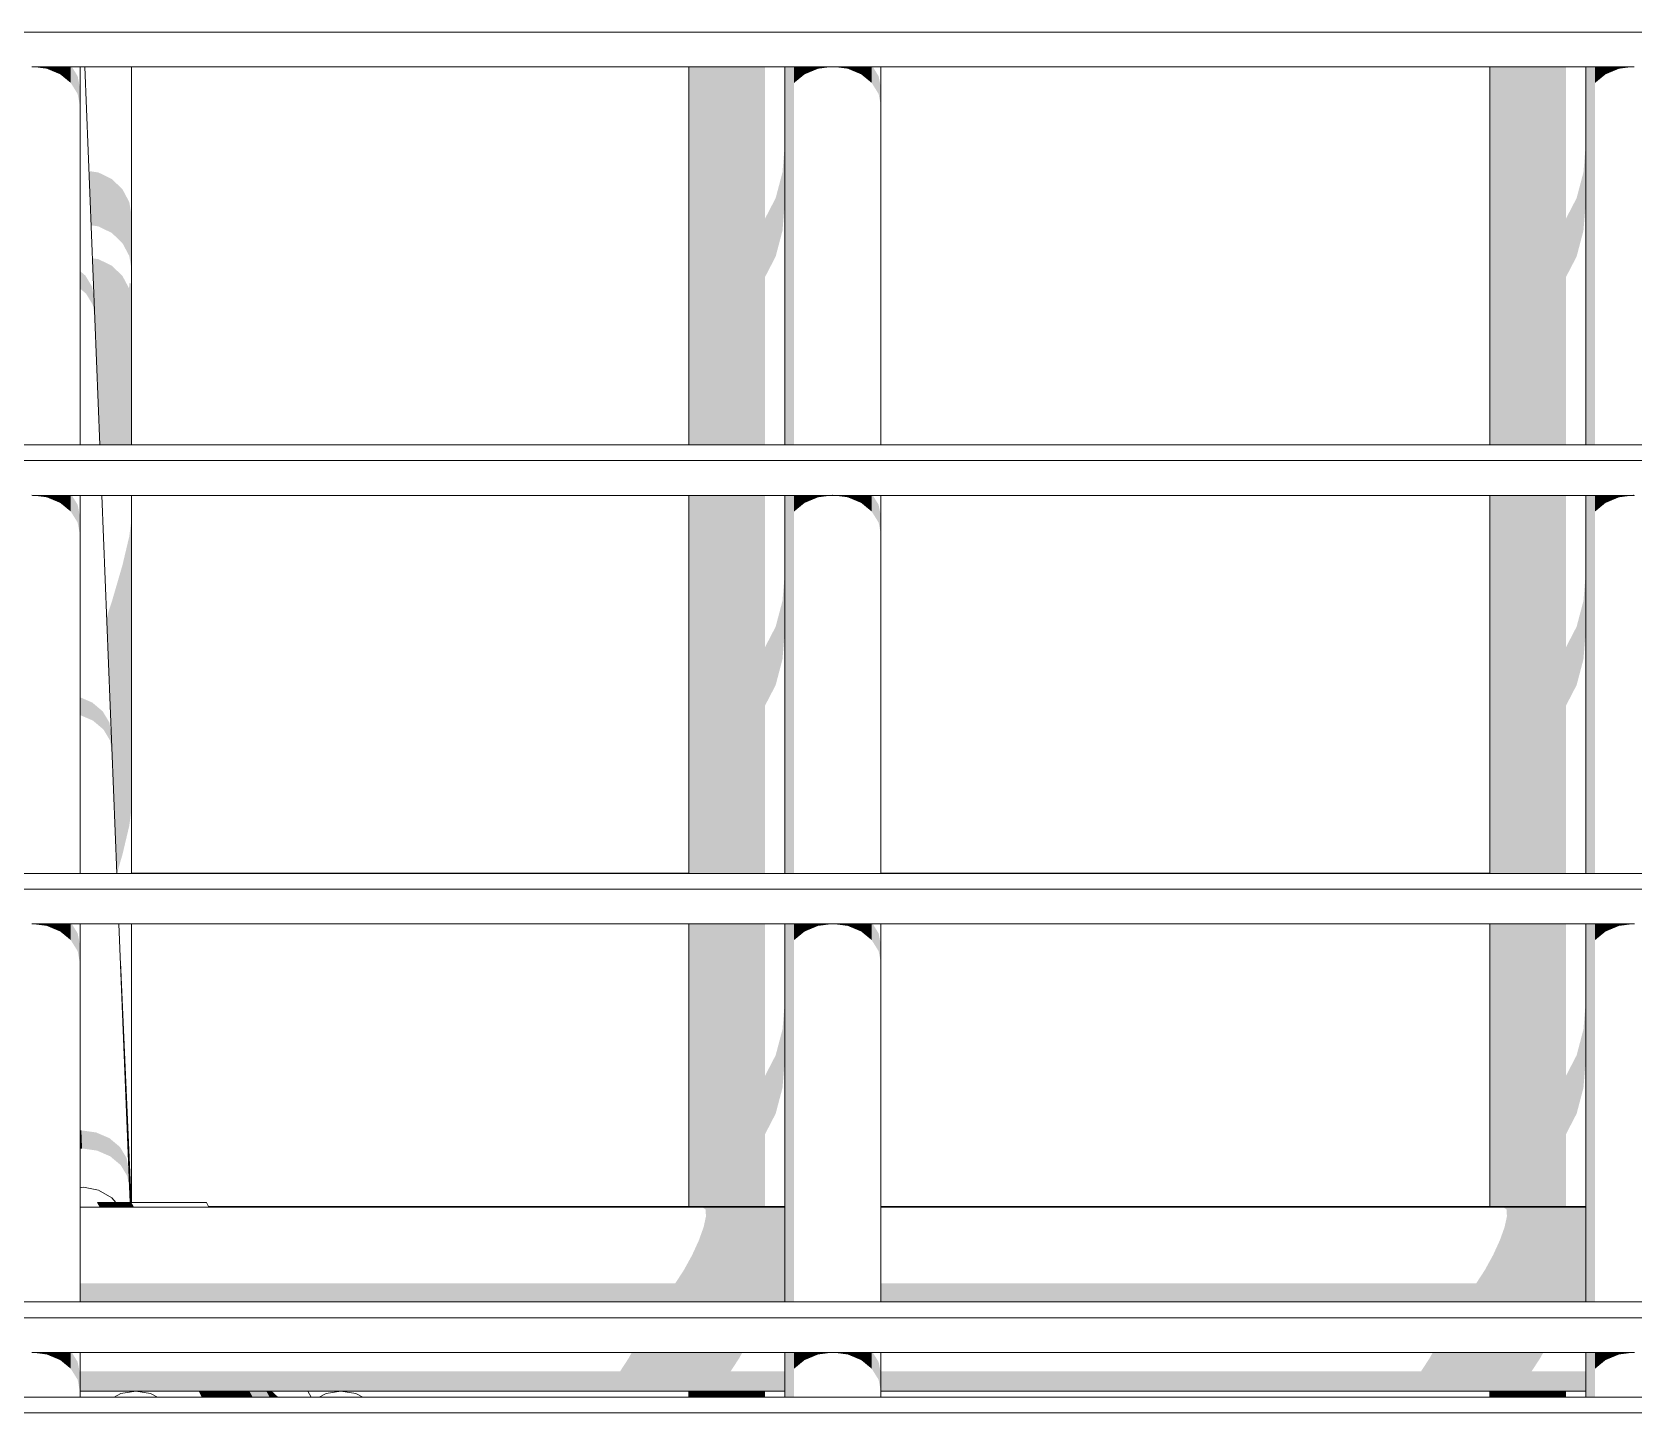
# Model space of a CAD drawing. Header units: millimetres. Extents: x -71878 to 121433, y -67383 to 83273.
# Drawn here: x 71840 to 73840, y -45549 to -43824 of the extents above; entities that cross this region are included whole.
import ezdxf

# ---------------------------------------------------------------- set-up
doc = ezdxf.new("R2010")
doc.units = ezdxf.units.MM
doc.header["$MEASUREMENT"] = 0
for name, color, linetype, lineweight in [('COLUMNAS_Pluma_Nº__1', 7, 'Continuous', 0), ('ENTIRADO_Pluma_Nº__21', 7, 'Continuous', 5), ('Vigas_Pluma_Nº__21', 7, 'Continuous', 5)]:
    doc.layers.add(name, color=color, linetype=linetype, lineweight=lineweight)
doc.layers.add('COLUMNAS_Pluma_Nº__3', color=7, linetype='Continuous', lineweight=0, true_color=0x646464)
doc.layers.add('Vigas_Pluma_Nº__3', color=7, linetype='Continuous', lineweight=0, true_color=0x646464)

msp = doc.modelspace()

# ---------------------------------------------------------------- hatches: boundary and pattern name
at = {"layer": 'COLUMNAS_Pluma_Nº__3', "linetype": 'Continuous', "lineweight": 0, "true_color": 0x191919}
for points in [[(71913.491, -44065.478), (71922.484, -44066.846), (71922.484, -43999.499), (71910.803, -43997.723)], [(71922.484, -44066.846), (71939.211, -44075.028), (71939.211, -44007.681), (71922.484, -43999.499)], [(71939.211, -44007.681), (71939.211, -44075.028), (71952.484, -44087.771), (71952.484, -44020.424)], [(71952.484, -44087.771), (71961.007, -44103.829), (71961.007, -44036.482), (71952.484, -44020.424)], [(71961.007, -44103.829), (71963.943, -44121.629), (71963.943, -44054.282), (71961.007, -44036.482)], [(71922.484, -44292.158), (71922.484, -44107.796), (71915.126, -44106.677)], [(71922.484, -44292.157), (71924.367, -44339.609), (71939.211, -44339.609), (71939.211, -44115.977), (71922.484, -44107.796)], [(71939.211, -44339.609), (71952.485, -44339.609), (71952.484, -44128.721), (71939.211, -44115.977)], [(71952.484, -44339.609), (71961.007, -44339.609), (71961.007, -44141.062), (71960.555, -44143.927), (71952.484, -44128.721)], [(71961.007, -44339.609), (71963.943, -44339.609), (71963.943, -44140.456), (71963.055, -44138.259), (71961.311, -44137.238), (71961.007, -44141.062)], [(71963.943, -44402.863), (71963.535, -44402.863), (71963.943, -44405.341)], [(71961.007, -44453.986), (71961.007, -44815.515), (71963.943, -44792.646), (71963.943, -44431.118)], [(71952.484, -44851.531), (71961.007, -44815.515), (71961.007, -44453.986), (71952.484, -44490.003)], [(71939.211, -44713.741), (71945.61, -44875.032), (71945.649, -44875.032), (71952.484, -44851.531), (71952.484, -44490.003), (71939.211, -44535.642)], [(71939.211, -44713.741), (71939.211, -44535.642), (71932.904, -44554.793)], [(71923.276, -45286.119), (71921.511, -45286.119), (71924.679, -45292.02), (71926.444, -45292.02)], [(71931.516, -45286.119), (71923.276, -45286.119), (71926.444, -45292.02), (71934.685, -45292.02)], [(71945.425, -45286.119), (71931.516, -45286.119), (71934.685, -45292.02), (71948.594, -45292.02)], [(71945.425, -45286.119), (71948.594, -45292.02), (71966.81, -45292.02), (71963.641, -45286.119)], [(72048.147, -45521.985), (72052.085, -45529.319), (72053.85, -45529.319), (72049.912, -45521.985)], [(72049.912, -45521.985), (72053.851, -45529.319), (72062.091, -45529.319), (72058.153, -45521.985)], [(72072.062, -45521.985), (72058.153, -45521.985), (72062.091, -45529.319), (72076, -45529.319)], [(72072.062, -45521.985), (72076, -45529.319), (72094.216, -45529.319), (72090.278, -45521.985)], [(72111.017, -45521.985), (72090.278, -45521.985), (72094.216, -45529.319), (72114.955, -45529.319)], [(72111.017, -45521.985), (72114.955, -45529.319), (72136.189, -45529.319), (72132.251, -45521.985)], [(72132.251, -45521.985), (72136.189, -45529.319), (72146.941, -45529.319), (72138.967, -45521.985)], [(72183.881, -45521.985), (72184.654, -45523.249), (72183.975, -45521.985)]]:
    msp.add_hatch(color=250, dxfattribs=at).paths.add_polyline_path(points)
at = {"layer": 'Vigas_Pluma_Nº__3', "linetype": 'Continuous', "lineweight": 0, "true_color": 0x191919}
for points in [[(71839.942, -43867.44), (71858.004, -43869.787), (71858.004, -43867.44)], [(71858.004, -43869.787), (71874.73, -43876.778), (71874.73, -43867.44), (71858.004, -43867.44)], [(71874.73, -43876.778), (71888.004, -43887.667), (71888.004, -43867.44), (71874.73, -43867.44)], [(71888.004, -43867.44), (71888.004, -43887.667), (71896.526, -43901.388), (71896.526, -43879.152), (71889.251, -43867.44)], [(71896.526, -43901.388), (71899.463, -43916.598), (71899.463, -43894.362), (71896.526, -43879.152)], [(72659.463, -44339.609), (72662.399, -44339.609), (72662.399, -43867.44), (72659.463, -43867.44)], [(72662.399, -44339.609), (72670.922, -44339.609), (72670.922, -43867.44), (72662.399, -43867.44)], [(72670.922, -44339.609), (72684.196, -44339.609), (72684.195, -43867.44), (72670.922, -43867.44)], [(72684.195, -44339.609), (72700.922, -44339.609), (72700.922, -43867.44), (72684.195, -43867.44)], [(72719.463, -43867.44), (72700.922, -43867.44), (72700.922, -44339.609), (72719.463, -44339.609)], [(72738.004, -43867.44), (72719.463, -43867.44), (72719.463, -44339.609), (72738.004, -44339.609)], [(72754.73, -43867.44), (72738.004, -43867.44), (72738.004, -44339.609), (72754.73, -44339.609)], [(72782.399, -43867.44), (72779.463, -43867.44), (72779.463, -44339.609), (72782.399, -44339.609)], [(72782.399, -43867.44), (72782.399, -44339.609), (72790.922, -44339.609), (72790.922, -43867.44)], [(72790.921, -43887.667), (72804.195, -43876.778), (72804.195, -43867.44), (72790.922, -43867.44)], [(72804.195, -43876.778), (72820.921, -43869.787), (72820.922, -43867.44), (72804.195, -43867.44)], [(72820.922, -43869.787), (72838.984, -43867.44), (72820.922, -43867.44)], [(72839.941, -43867.44), (72858.004, -43869.787), (72858.004, -43867.44)], [(72858.004, -43869.787), (72874.73, -43876.778), (72874.73, -43867.44), (72858.004, -43867.44)], [(72874.73, -43876.778), (72888.004, -43887.667), (72888.004, -43867.44), (72874.73, -43867.44)], [(72888.004, -43867.44), (72888.004, -43887.667), (72896.526, -43901.388), (72896.526, -43879.152), (72889.251, -43867.44)], [(72896.526, -43901.388), (72899.463, -43916.598), (72899.463, -43894.362), (72896.526, -43879.152)], [(73659.463, -44339.609), (73662.399, -44339.609), (73662.399, -43867.44), (73659.463, -43867.44)], [(73670.922, -43867.44), (73662.399, -43867.44), (73662.399, -44339.609), (73670.922, -44339.609)], [(73684.195, -43867.44), (73670.922, -43867.44), (73670.922, -44339.609), (73684.195, -44339.609)], [(73700.922, -43867.44), (73684.195, -43867.44), (73684.195, -44339.609), (73700.922, -44339.609)], [(73719.463, -43867.44), (73700.922, -43867.44), (73700.922, -44339.609), (73719.463, -44339.609)], [(73738.004, -43867.44), (73719.463, -43867.44), (73719.463, -44339.609), (73738.004, -44339.609)], [(73754.73, -43867.44), (73738.004, -43867.44), (73738.004, -44339.609), (73754.73, -44339.609)], [(73782.399, -43867.44), (73779.463, -43867.44), (73779.463, -44339.609), (73782.399, -44339.609)], [(73782.399, -44339.609), (73790.922, -44339.609), (73790.922, -43867.44), (73782.399, -43867.44)], [(73790.921, -43887.667), (73804.195, -43876.778), (73804.195, -43867.44), (73790.922, -43867.44)], [(73804.195, -43876.778), (73820.922, -43869.787), (73820.922, -43867.44), (73804.195, -43867.44)], [(73820.922, -43867.44), (73820.922, -43869.787), (73838.984, -43867.44)], [(72779.463, -43963.393), (72776.526, -43999.191), (72776.526, -44072.137), (72779.463, -44036.338)], [(73779.463, -43963.393), (73776.526, -43999.192), (73776.526, -44072.137), (73779.463, -44036.338)], [(72776.526, -43999.191), (72768.004, -44031.486), (72768.004, -44104.432), (72776.526, -44072.137)], [(73776.526, -43999.191), (73768.004, -44031.486), (73768.004, -44104.432), (73776.526, -44072.137)], [(72768.003, -44031.486), (72754.73, -44057.115), (72754.73, -44130.061), (72768.004, -44104.432)], [(73768.004, -44031.486), (73754.73, -44057.115), (73754.73, -44130.061), (73768.004, -44104.432)], [(71899.463, -44144.484), (71907.043, -44150.854), (71906.146, -44128.248), (71899.463, -44122.632)], [(71906.146, -44128.248), (71907.043, -44150.854), (71915.341, -44164.643), (71914.445, -44142.037)], [(71915.341, -44164.643), (71918.029, -44179.866), (71917.132, -44157.26), (71914.445, -44142.037)], [(71840.061, -44402.863), (71858.004, -44405.194), (71858.004, -44402.863)], [(71858.004, -44405.194), (71874.73, -44412.185), (71874.73, -44402.863), (71858.004, -44402.863)], [(71874.73, -44412.185), (71888.004, -44423.074), (71888.004, -44402.863), (71874.73, -44402.863)], [(71888.004, -44402.863), (71888.004, -44423.074), (71896.526, -44436.795), (71896.526, -44414.559), (71889.261, -44402.863)], [(71896.526, -44436.795), (71899.463, -44452.005), (71899.463, -44429.769), (71896.526, -44414.559)], [(72659.463, -44402.863), (72659.463, -44875.032), (72662.399, -44875.032), (72662.399, -44402.863)], [(72662.399, -44402.863), (72662.399, -44875.032), (72670.922, -44875.032), (72670.922, -44402.863)], [(72670.922, -44402.863), (72670.922, -44875.032), (72684.196, -44875.032), (72684.195, -44402.863)], [(72684.195, -44402.863), (72684.195, -44875.032), (72700.922, -44875.032), (72700.922, -44402.863)], [(72700.922, -44402.863), (72700.922, -44875.032), (72719.463, -44875.032), (72719.463, -44402.863)], [(72719.463, -44402.863), (72719.463, -44875.032), (72738.004, -44875.032), (72738.004, -44402.863)], [(72738.004, -44402.863), (72738.004, -44875.032), (72754.73, -44875.032), (72754.73, -44402.863)], [(72779.463, -44402.863), (72779.463, -44875.032), (72782.399, -44875.032), (72782.399, -44402.863)], [(72790.922, -44402.863), (72782.399, -44402.863), (72782.399, -44875.032), (72790.922, -44875.032)], [(72790.921, -44423.074), (72804.195, -44412.185), (72804.195, -44402.863), (72790.922, -44402.863)], [(72804.195, -44412.185), (72820.921, -44405.194), (72820.922, -44402.863), (72804.195, -44402.863)], [(72820.922, -44405.194), (72838.864, -44402.863), (72820.922, -44402.863)], [(72858.004, -44402.863), (72840.061, -44402.863), (72858.004, -44405.194)], [(72858.004, -44405.194), (72874.73, -44412.185), (72874.73, -44402.863), (72858.004, -44402.863)], [(72874.73, -44412.185), (72888.004, -44423.074), (72888.004, -44402.863), (72874.73, -44402.863)], [(72888.004, -44402.863), (72888.004, -44423.074), (72896.526, -44436.795), (72896.526, -44414.559), (72889.261, -44402.863)], [(72896.526, -44436.795), (72899.463, -44452.005), (72899.463, -44429.769), (72896.526, -44414.559)], [(73659.463, -44402.863), (73659.463, -44875.032), (73662.399, -44875.032), (73662.399, -44402.863)], [(73662.399, -44402.863), (73662.399, -44875.032), (73670.922, -44875.032), (73670.922, -44402.863)], [(73670.922, -44402.863), (73670.922, -44875.032), (73684.195, -44875.032), (73684.195, -44402.863)], [(73684.195, -44402.863), (73684.195, -44875.032), (73700.922, -44875.032), (73700.922, -44402.863)], [(73700.922, -44402.863), (73700.922, -44875.032), (73719.463, -44875.032), (73719.463, -44402.863)], [(73738.004, -44402.863), (73719.463, -44402.863), (73719.463, -44875.032), (73738.004, -44875.032)], [(73738.004, -44402.863), (73738.004, -44875.032), (73754.73, -44875.032), (73754.73, -44402.863)], [(73779.463, -44402.863), (73779.463, -44875.032), (73782.399, -44875.032), (73782.399, -44402.863)], [(73782.399, -44875.032), (73790.922, -44875.032), (73790.922, -44402.863), (73782.399, -44402.863)], [(73790.922, -44423.074), (73804.195, -44412.185), (73804.195, -44402.863), (73790.922, -44402.863)], [(73804.195, -44412.185), (73820.922, -44405.194), (73820.922, -44402.863), (73804.195, -44402.863)], [(73820.922, -44405.194), (73838.864, -44402.863), (73820.922, -44402.863)], [(72779.463, -44498.799), (72776.526, -44534.598), (72776.526, -44607.544), (72779.463, -44571.745)], [(73779.463, -44498.799), (73776.526, -44534.598), (73776.526, -44607.544), (73779.463, -44571.745)], [(72776.526, -44534.598), (72768.004, -44566.893), (72768.004, -44639.838), (72776.526, -44607.544)], [(73776.526, -44534.598), (73768.004, -44566.893), (73768.004, -44639.838), (73776.526, -44607.544)], [(72768.004, -44566.892), (72754.73, -44592.522), (72754.73, -44665.467), (72768.004, -44639.838)], [(73768.004, -44639.838), (73768.004, -44566.893), (73754.729, -44592.522), (73754.73, -44665.467)], [(71899.463, -44677.242), (71915.541, -44684.157), (71914.644, -44661.551), (71899.463, -44655.022)], [(71915.541, -44684.157), (71928.638, -44695.162), (71927.741, -44672.557), (71914.644, -44661.551)], [(71928.638, -44695.162), (71936.937, -44708.951), (71936.04, -44686.345), (71927.741, -44672.556)], [(71936.937, -44708.951), (71939.624, -44724.174), (71938.728, -44701.568), (71936.04, -44686.345)], [(71840.181, -44938.285), (71858.004, -44940.601), (71858.004, -44938.285)], [(71858.004, -44940.601), (71874.73, -44947.592), (71874.73, -44938.285), (71858.004, -44938.285)], [(71874.73, -44947.592), (71888.004, -44958.481), (71888.004, -44938.285), (71874.73, -44938.285)], [(71888.004, -44938.285), (71888.004, -44958.481), (71896.526, -44972.202), (71896.526, -44949.966), (71889.271, -44938.285)], [(72662.399, -44938.285), (72659.463, -44938.285), (72659.463, -45291.333), (72662.399, -45291.333)], [(72670.922, -44938.285), (72662.399, -44938.285), (72662.399, -45291.333), (72670.922, -45291.333)], [(72670.922, -44938.285), (72670.922, -45291.333), (72684.195, -45291.333), (72684.195, -44938.285)], [(72684.195, -45291.333), (72700.922, -45291.333), (72700.922, -44938.285), (72684.195, -44938.285)], [(72700.922, -44938.285), (72700.922, -45291.333), (72719.463, -45291.333), (72719.463, -44938.285)], [(72719.463, -44938.285), (72719.463, -45291.333), (72738.004, -45291.333), (72738.004, -44938.285)], [(72738.004, -44938.285), (72738.004, -45291.333), (72754.73, -45291.333), (72754.73, -44938.285)], [(72779.463, -44938.285), (72779.463, -45410.455), (72782.399, -45410.455), (72782.399, -44938.285)], [(72790.922, -44938.285), (72782.399, -44938.285), (72782.399, -45410.455), (72790.922, -45410.455)], [(72790.921, -44958.481), (72804.196, -44947.592), (72804.195, -44938.285), (72790.922, -44938.285)], [(72804.195, -44947.592), (72820.921, -44940.601), (72820.922, -44938.285), (72804.195, -44938.285)], [(72820.921, -44940.601), (72838.744, -44938.285), (72820.922, -44938.285)], [(72840.181, -44938.285), (72858.004, -44940.601), (72858.004, -44938.285)], [(72858.004, -44940.601), (72874.73, -44947.592), (72874.73, -44938.285), (72858.004, -44938.285)], [(72874.73, -44947.592), (72888.004, -44958.481), (72888.004, -44938.285), (72874.73, -44938.285)], [(72888.004, -44938.285), (72888.004, -44958.481), (72896.526, -44972.202), (72896.526, -44949.966), (72889.271, -44938.285)], [(73659.463, -44938.285), (73659.463, -45291.333), (73662.399, -45291.333), (73662.399, -44938.285)], [(73670.922, -44938.285), (73662.399, -44938.285), (73662.399, -45291.333), (73670.922, -45291.333)], [(73684.195, -44938.285), (73670.922, -44938.285), (73670.922, -45291.333), (73684.195, -45291.333)], [(73684.195, -44938.285), (73684.195, -45291.333), (73700.922, -45291.333), (73700.922, -44938.285)], [(73700.922, -44938.285), (73700.922, -45291.333), (73719.463, -45291.333), (73719.463, -44938.285)], [(73719.463, -44938.285), (73719.463, -45291.333), (73738.004, -45291.333), (73738.004, -44938.285)], [(73738.004, -44938.285), (73738.004, -45291.333), (73754.73, -45291.333), (73754.73, -44938.285)], [(73782.399, -44938.285), (73779.463, -44938.285), (73779.463, -45410.455), (73782.399, -45410.455)], [(73782.399, -44938.285), (73782.399, -45410.455), (73790.922, -45410.455), (73790.922, -44938.285)], [(73790.921, -44958.481), (73804.195, -44947.592), (73804.195, -44938.285), (73790.922, -44938.285)], [(73804.195, -44947.592), (73820.922, -44940.601), (73820.922, -44938.285), (73804.195, -44938.285)], [(73820.922, -44938.285), (73820.921, -44940.601), (73838.744, -44938.285)], [(71896.526, -44972.202), (71899.463, -44987.412), (71899.463, -44965.176), (71896.526, -44949.966)], [(72896.526, -44972.202), (72899.463, -44987.412), (72899.463, -44965.176), (72896.526, -44949.966)], [(72779.463, -45034.205), (72776.526, -45070.004), (72776.526, -45142.95), (72779.463, -45107.151)], [(73779.463, -45107.151), (73779.463, -45034.205), (73776.526, -45070.004), (73776.526, -45142.95)], [(72776.526, -45142.95), (72776.526, -45070.004), (72768.004, -45102.299), (72768.004, -45175.245)], [(73776.526, -45070.004), (73768.004, -45102.299), (73768.004, -45175.245), (73776.526, -45142.95)], [(72768.004, -45175.245), (72768.004, -45102.299), (72754.73, -45127.928), (72754.73, -45200.873)], [(73768.003, -45102.299), (73754.73, -45127.928), (73754.73, -45200.874), (73768.003, -45175.245)], [(71899.463, -45219.043), (71902.019, -45218.736), (71901.122, -45196.131), (71899.463, -45196.33)], [(71901.122, -45196.131), (71902.019, -45218.736), (71920.523, -45221.321), (71919.626, -45198.715)], [(71920.523, -45221.321), (71937.136, -45228.465), (71936.239, -45205.86), (71919.626, -45198.715)], [(71937.136, -45228.465), (71950.233, -45239.471), (71949.336, -45216.865), (71936.239, -45205.859)], [(71950.233, -45239.471), (71958.532, -45253.26), (71957.635, -45230.654), (71949.336, -45216.865)], [(71958.532, -45253.26), (71961.22, -45268.483), (71960.323, -45245.877), (71957.635, -45230.654)], [(72398.086, -45291.333), (72394.336, -45292.02), (72597.414, -45292.02), (72601.164, -45291.333)], [(72680.468, -45294.957), (72779.463, -45294.957), (72779.463, -45292.02), (72676.615, -45292.02)], [(72680.984, -45303.479), (72779.463, -45303.479), (72779.463, -45294.957), (72680.468, -45294.957)], [(73398.086, -45291.333), (73394.335, -45292.02), (73597.414, -45292.02), (73601.164, -45291.333)], [(73676.615, -45292.02), (73680.468, -45294.957), (73779.463, -45294.957), (73779.463, -45292.02)], [(73680.984, -45303.479), (73779.463, -45303.479), (73779.463, -45294.957), (73680.468, -45294.957)], [(72672.139, -45333.479), (72779.463, -45333.479), (72779.463, -45316.753), (72678.114, -45316.753)], [(72680.984, -45303.479), (72678.114, -45316.753), (72779.463, -45316.753), (72779.463, -45303.479)], [(73678.115, -45316.753), (73672.139, -45333.479), (73779.463, -45333.479), (73779.463, -45316.753)], [(73678.114, -45316.753), (73779.463, -45316.753), (73779.463, -45303.479), (73680.984, -45303.479)], [(72672.139, -45333.479), (72663.643, -45352.02), (72779.463, -45352.02), (72779.463, -45333.479)], [(73663.643, -45352.02), (73779.463, -45352.02), (73779.463, -45333.479), (73672.139, -45333.479)], [(72663.643, -45352.02), (72653.458, -45370.561), (72779.463, -45370.561), (72779.463, -45352.02)], [(73653.458, -45370.561), (73779.463, -45370.561), (73779.463, -45352.02), (73663.643, -45352.02)], [(72642.582, -45387.287), (72779.463, -45387.287), (72779.463, -45370.561), (72653.458, -45370.561)], [(73642.581, -45387.287), (73779.463, -45387.287), (73779.463, -45370.561), (73653.459, -45370.561)], [(72779.463, -45387.287), (71899.463, -45387.287), (71899.463, -45400.561), (72779.463, -45400.561)], [(72899.463, -45400.561), (73779.463, -45400.561), (73779.463, -45387.287), (72899.463, -45387.287)], [(72779.463, -45400.561), (71899.463, -45400.561), (71899.463, -45409.084), (72779.463, -45409.083)], [(72779.463, -45409.084), (71899.463, -45409.084), (71899.463, -45410.455), (72779.463, -45410.455)], [(72899.463, -45409.084), (73779.463, -45409.084), (73779.463, -45400.561), (72899.463, -45400.561)], [(72899.463, -45410.455), (73779.463, -45410.455), (73779.463, -45409.084), (72899.463, -45409.084)], [(71840.301, -45473.708), (71858.004, -45476.008), (71858.004, -45473.708)], [(71858.004, -45476.008), (71874.73, -45483), (71874.73, -45473.708), (71858.004, -45473.708)], [(71874.73, -45482.999), (71888.004, -45493.889), (71888.004, -45473.708), (71874.73, -45473.708)], [(71888.004, -45473.708), (71888.004, -45493.889), (71896.526, -45507.61), (71896.526, -45485.374), (71889.28, -45473.708)], [(72588.322, -45473.708), (72584.577, -45480.526), (72722.574, -45480.525), (72726.319, -45473.708)], [(72782.399, -45473.708), (72779.463, -45473.708), (72779.463, -45529.319), (72782.399, -45529.319)], [(72782.399, -45473.708), (72782.399, -45529.319), (72790.922, -45529.319), (72790.922, -45473.708)], [(72790.922, -45473.708), (72790.922, -45493.889), (72804.195, -45483), (72804.195, -45473.708)], [(72804.195, -45483), (72820.922, -45476.008), (72820.922, -45473.708), (72804.195, -45473.708)], [(72820.922, -45476.008), (72838.624, -45473.708), (72820.922, -45473.708)], [(72840.301, -45473.708), (72858.004, -45476.008), (72858.004, -45473.708)], [(72858.004, -45476.008), (72874.73, -45483), (72874.73, -45473.708), (72858.004, -45473.708)], [(72874.73, -45482.999), (72888.004, -45493.889), (72888.004, -45473.708), (72874.73, -45473.708)], [(72888.004, -45473.708), (72888.004, -45493.889), (72896.526, -45507.609), (72896.526, -45485.373), (72889.28, -45473.708)], [(73588.322, -45473.708), (73584.577, -45480.526), (73722.574, -45480.526), (73726.319, -45473.708)], [(73782.399, -45473.708), (73779.463, -45473.708), (73779.463, -45529.319), (73782.399, -45529.319)], [(73790.922, -45473.708), (73782.399, -45473.708), (73782.399, -45529.319), (73790.922, -45529.319)], [(73790.921, -45493.889), (73804.195, -45483), (73804.195, -45473.708), (73790.922, -45473.708)], [(73804.195, -45473.708), (73804.195, -45483), (73820.922, -45476.008), (73820.922, -45473.708)], [(73820.922, -45473.708), (73820.922, -45476.008), (73838.624, -45473.708)], [(71896.526, -45507.61), (71899.463, -45522.819), (71899.463, -45500.583), (71896.526, -45485.374)], [(71899.463, -45510.526), (72779.463, -45510.526), (72779.463, -45497.252), (71899.463, -45497.252)], [(72573.7, -45497.252), (72711.697, -45497.252), (72722.573, -45480.526), (72584.577, -45480.526)], [(72896.526, -45507.61), (72899.463, -45522.82), (72899.463, -45500.584), (72896.526, -45485.374)], [(72899.463, -45497.252), (72899.463, -45510.526), (73779.463, -45510.526), (73779.463, -45497.252)], [(73573.7, -45497.252), (73711.697, -45497.251), (73722.574, -45480.525), (73584.577, -45480.526)], [(71899.463, -45519.048), (72779.463, -45519.048), (72779.463, -45510.526), (71899.463, -45510.526)], [(71899.463, -45519.048), (71899.463, -45521.984), (72779.463, -45521.985), (72779.463, -45519.048)], [(72899.463, -45519.048), (73779.463, -45519.048), (73779.463, -45510.526), (72899.463, -45510.526)], [(72899.463, -45519.048), (72899.463, -45521.984), (73779.463, -45521.984), (73779.463, -45519.048)], [(72662.399, -45521.985), (72659.463, -45521.985), (72659.463, -45529.319), (72662.399, -45529.319)], [(72662.399, -45529.319), (72670.922, -45529.319), (72670.922, -45521.985), (72662.399, -45521.985)], [(72670.922, -45521.985), (72670.922, -45529.319), (72684.196, -45529.319), (72684.195, -45521.985)], [(72684.195, -45521.985), (72684.195, -45529.319), (72700.922, -45529.319), (72700.922, -45521.985)], [(72700.922, -45529.319), (72719.463, -45529.319), (72719.463, -45521.985), (72700.922, -45521.985)], [(72738.004, -45521.985), (72719.463, -45521.985), (72719.463, -45529.319), (72738.004, -45529.319)], [(72738.004, -45529.319), (72754.73, -45529.319), (72754.73, -45521.985), (72738.004, -45521.985)], [(73659.463, -45529.319), (73662.399, -45529.319), (73662.399, -45521.984), (73659.463, -45521.984)], [(73662.399, -45529.319), (73670.922, -45529.319), (73670.922, -45521.985), (73662.399, -45521.985)], [(73670.922, -45529.319), (73684.195, -45529.319), (73684.195, -45521.984), (73670.922, -45521.984)], [(73700.922, -45521.985), (73684.195, -45521.985), (73684.195, -45529.319), (73700.922, -45529.319)], [(73700.922, -45529.319), (73719.463, -45529.319), (73719.463, -45521.985), (73700.922, -45521.985)], [(73719.463, -45529.319), (73738.004, -45529.319), (73738.004, -45521.985), (73719.463, -45521.985)], [(73754.73, -45521.985), (73738.004, -45521.985), (73738.004, -45529.319), (73754.73, -45529.319)]]:
    msp.add_hatch(color=250, dxfattribs=at).paths.add_polyline_path(points)

# ---------------------------------------------------------------- linework, layer by layer
at = {"layer": 'COLUMNAS_Pluma_Nº__1', "linetype": 'Continuous'}
for p, q in [((71963.943, -43867.44), (71963.943, -44339.609)), ((71963.943, -44402.863), (71963.943, -44875.032)), ((71963.943, -44938.285), (71963.943, -45286.119)), ((71950.016, -44986.084), (71963.213, -45286.119)), ((71921.511, -45286.119), (71923.276, -45286.119)), ((71924.679, -45292.02), (71921.511, -45286.119)), ((71923.276, -45286.119), (71931.516, -45286.119)), ((71931.516, -45286.119), (71945.425, -45286.119)), ((71945.425, -45286.119), (71963.641, -45286.119)), ((71963.641, -45286.119), (71984.381, -45286.119)), ((71984.381, -45286.119), (72005.614, -45286.119)), ((72005.614, -45286.119), (72025.263, -45286.119)), ((72025.263, -45286.119), (72041.404, -45286.119)), ((72041.404, -45286.119), (72052.456, -45286.119)), ((72052.456, -45286.119), (72057.338, -45286.119)), ((72060.507, -45292.02), (72057.338, -45286.119)), ((72052.085, -45529.319), (72048.147, -45521.985)), ((72187.913, -45529.319), (72183.975, -45521.985))]:
    msp.add_line(p, q, dxfattribs=at)
at = {"layer": 'ENTIRADO_Pluma_Nº__21', "linetype": 'Continuous'}
for p, q in [((66676.181, -43824.017), (83302.779, -43824.017)), ((71839.834, -43867.44), (72839.091, -43867.44)), ((72839.942, -43867.44), (73839.091, -43867.44)), ((66888.057, -44339.609), (83090.902, -44339.609)), ((71963.943, -44339.527), (72659.463, -44339.527)), ((72839.422, -44339.527), (72839.503, -44339.527)), ((72899.463, -44339.527), (73659.463, -44339.527)), ((73839.422, -44339.527), (73839.503, -44339.527)), ((66888.057, -44359.44), (83090.902, -44359.44)), ((71839.954, -44402.863), (72838.864, -44402.863)), ((72839.954, -44402.863), (73838.864, -44402.863)), ((67099.934, -44875.032), (82879.026, -44875.032)), ((71963.943, -44874.933), (72659.463, -44874.933)), ((72899.463, -44874.933), (73659.463, -44874.933)), ((67099.934, -44894.863), (82879.026, -44894.863)), ((71840.073, -44938.285), (72838.852, -44938.285)), ((72840.073, -44938.285), (73838.852, -44938.285)), ((67311.81, -45410.455), (82667.15, -45410.455)), ((67311.81, -45430.285), (82667.15, -45430.285)), ((71840.301, -45473.708), (72838.732, -45473.708)), ((72840.193, -45473.708), (73838.732, -45473.708)), ((67358.909, -45529.319), (82620.051, -45529.319)), ((67358.909, -45549.15), (82620.051, -45549.15))]:
    msp.add_line(p, q, dxfattribs=at)
at = {"layer": 'Vigas_Pluma_Nº__21', "linetype": 'Continuous'}
for p, q in [((71839.942, -43867.44), (71839.463, -43867.374)), ((71899.463, -44339.609), (71899.463, -43867.44)), ((71905.634, -43867.44), (71924.367, -44339.609)), ((72659.463, -43867.44), (72659.463, -44339.609)), ((72779.463, -44339.609), (72779.463, -43867.44)), ((72838.984, -43867.44), (72839.463, -43867.374)), ((72839.942, -43867.44), (72839.463, -43867.374)), ((72899.463, -44339.609), (72899.463, -43867.44)), ((73659.463, -43867.44), (73659.463, -44339.609)), ((73779.463, -44339.609), (73779.463, -43867.44)), ((73838.984, -43867.44), (73839.463, -43867.374)), ((73839.942, -43867.44), (73839.463, -43867.374)), ((71839.463, -44402.78), (71840.061, -44402.863)), ((71899.463, -44875.032), (71899.463, -44402.863)), ((71926.877, -44402.863), (71945.61, -44875.032)), ((72659.463, -44402.863), (72659.463, -44875.032)), ((72779.463, -44875.032), (72779.463, -44402.863)), ((72839.463, -44402.78), (72838.864, -44402.863)), ((72839.463, -44402.78), (72840.061, -44402.863)), ((72899.463, -44875.032), (72899.463, -44402.863)), ((73659.463, -44402.863), (73659.463, -44875.032)), ((73779.463, -44875.032), (73779.463, -44402.863)), ((73839.463, -44402.78), (73838.864, -44402.863)), ((73839.463, -44402.78), (73840.061, -44402.863)), ((71840.181, -44938.285), (71839.463, -44938.187)), ((71899.463, -45410.455), (71899.463, -44938.285)), ((71948.119, -44938.285), (71961.919, -45286.119)), ((72659.463, -44938.285), (72659.463, -45291.333)), ((72779.463, -45410.455), (72779.463, -44938.285)), ((72838.744, -44938.285), (72839.463, -44938.187)), ((72840.181, -44938.285), (72839.463, -44938.187)), ((72899.463, -45410.455), (72899.463, -44938.285)), ((73659.463, -44938.285), (73659.463, -45291.333)), ((73779.463, -45410.455), (73779.463, -44938.285)), ((73838.744, -44938.285), (73839.463, -44938.187)), ((73840.181, -44938.285), (73839.463, -44938.187)), ((71903.943, -45267.244), (71899.463, -45268.066)), ((71922.479, -45270.645), (71903.943, -45267.244)), ((71939.201, -45280.514), (71922.479, -45270.645)), ((72779.463, -45292.02), (71899.463, -45292.02)), ((71944.039, -45286.119), (71939.201, -45280.514)), ((72779.463, -45291.333), (72060.133, -45291.333)), ((73779.463, -45291.333), (72899.463, -45291.333)), ((73779.463, -45292.02), (72899.463, -45292.02)), ((71839.463, -45473.593), (71840.301, -45473.708)), ((71899.463, -45529.319), (71899.463, -45473.708)), ((72779.463, -45529.319), (72779.463, -45473.708)), ((72839.463, -45473.593), (72838.624, -45473.708)), ((72839.463, -45473.593), (72840.301, -45473.708)), ((72899.463, -45529.319), (72899.463, -45473.708)), ((73779.463, -45529.319), (73779.463, -45473.708)), ((73839.463, -45473.593), (73838.624, -45473.708)), ((73839.463, -45473.593), (73840.301, -45473.708)), ((71899.463, -45521.985), (72779.463, -45521.985)), ((71941.964, -45529.319), (71950.596, -45524.921)), ((71950.596, -45524.921), (71969.137, -45521.985)), ((71969.137, -45521.985), (71987.678, -45524.921)), ((71987.678, -45524.921), (71996.309, -45529.319)), ((72198.048, -45529.319), (72206.68, -45524.921)), ((72206.68, -45524.921), (72225.221, -45521.985)), ((72225.221, -45521.985), (72243.762, -45524.921)), ((72243.762, -45524.921), (72252.394, -45529.319)), ((72659.463, -45521.985), (72659.463, -45529.319)), ((72899.463, -45521.985), (73779.463, -45521.985)), ((73659.463, -45521.985), (73659.463, -45529.319))]:
    msp.add_line(p, q, dxfattribs=at)

doc.saveas('drawing.dxf')
